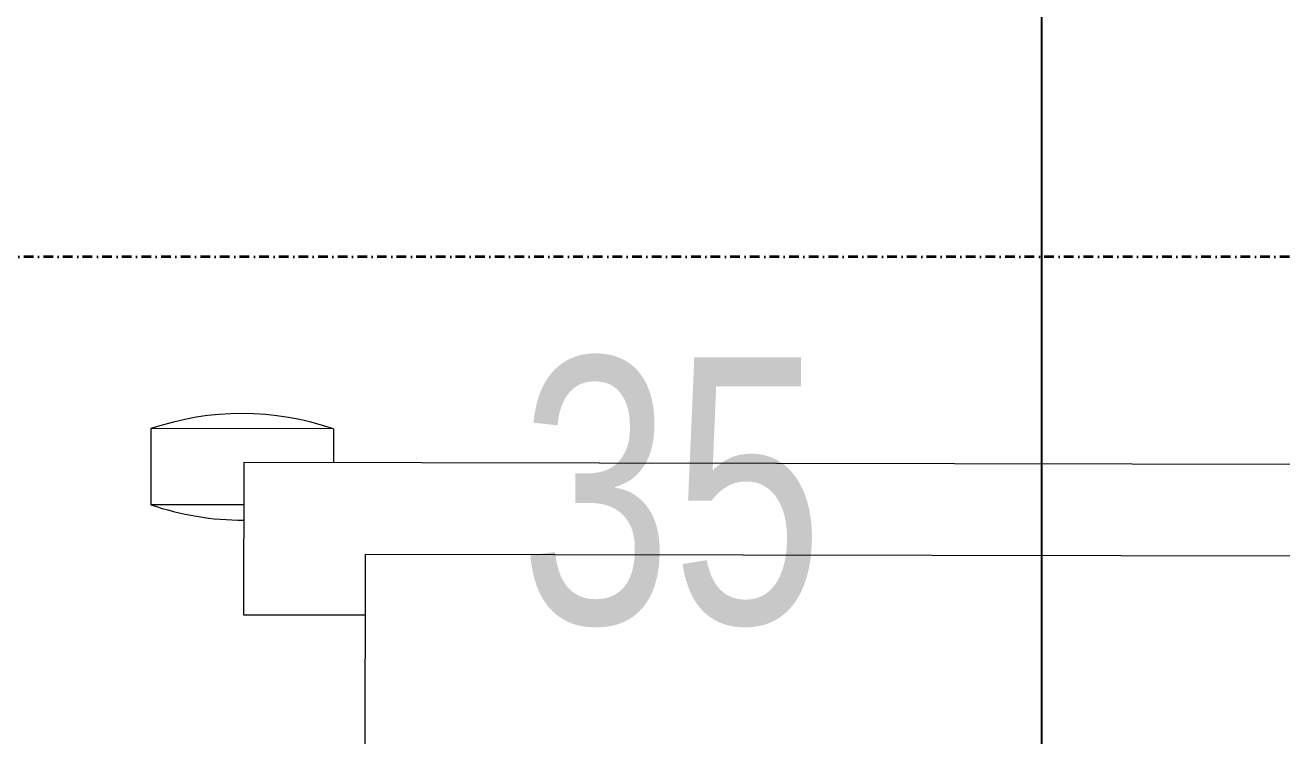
# Model space of a CAD drawing. Extents: x -12260 to 57327, y -29287 to 19916.
# Drawn here: x 37641.9 to 38054.9, y -5944.3 to -5710.7 of the extents above; entities that cross this region are included whole.
import ezdxf
from ezdxf import colors
from ezdxf.entities.mleader import LeaderData, LeaderLine
from ezdxf.math import Vec2, Vec3

# ---------------------------------------------------------------- set-up
doc = ezdxf.new("R2010")
doc.units = 0
doc.header["$LTSCALE"] = 0.25
doc.linetypes.add('DASHDOT', pattern=[25.4, 12.7, -6.35, 0, -6.35])
for name, color, linetype, lineweight in [('01-First Floor-FUR$0$72_EGR_EQP_TAG', 142, 'Continuous', 5), ('01-First Floor-FUR$0$LOADING', 253, 'Continuous', 5), ('01-First Floor-FUR$0$TME-MEDICAL EQUIPMENT', 42, 'Continuous', 13), ('E-LITE-CIRC', 6, 'Continuous', 25), ('E-LITE-CLNG-CNDT', 6, 'DASHDOT', 35), ('E-POWR-CLNG-CNDT', 6, 'DASHDOT', 35)]:
    doc.layers.add(name, color=color, linetype=linetype, lineweight=lineweight)
doc.layers.add('01-First Floor-FUR$0$FALSE CEILING', color=251, linetype='Continuous')
doc.styles.add('01-First Floor-FUR$0$X3G_ENTITY_257CFD', font='swisscl.ttf', dxfattribs={"height": 200})
doc.styles.add('DC_SIMPLEX', font='SIMPLEX.shx', dxfattribs={"width": 0.7})

# ---------------------------------------------------------------- blocks, each defined once
blk = doc.blocks.new('01-First Floor-FUR$0$workstation')
at = {"layer": '01-First Floor-FUR$0$LOADING'}
for p, q in [((2854.35, -994.87, 0), (2854.249, -1055.87, 0)), ((2858.252, -1053.877, 0), (2854.252, -1053.87, 0)), ((2858.244, -1058.877, 0), (2858.252, -1053.877, 0)), ((2854.249, -1055.87, 0), (2804.249, -1055.787, 0)), ((2858.246, -1057.488, 0), (2861.304, -1057.493, 0)), ((2861.3, -1059.993, 0), (2861.304, -1057.493, 0)), ((2800.244, -1058.781, 0), (2858.244, -1058.877, 0)), ((2855.3, -1059.983, 0), (2855.301, -1058.872, 0)), ((2855.3, -1059.983, 0), (2861.3, -1059.993, 0))]:
    blk.add_line(p, q, dxfattribs=at)
for centre, start, end in [((2858.289, -1066.238, 0), 70.9805, 90.2617), ((2858.314, -1051.238, 0), 250.9805, 288.8298)]:
    blk.add_arc(centre, 9.25, start, end, dxfattribs=at)
blk = doc.blocks.new('01-First Floor-FUR')
at = {"layer": '01-First Floor-FUR$0$FALSE CEILING', "linetype": 'Continuous'}
blk.add_line((37976, -6810), (37976, -2810), dxfattribs=at)
at = {"layer": '01-First Floor-FUR$0$TME-MEDICAL EQUIPMENT', "xscale": 10, "yscale": 10, "zscale": 10, "rotation": 180}
blk.add_blockref('01-First Floor-FUR$0$workstation', (66296.22, -16443.23, -0.1), dxfattribs=at)
at = {"layer": '01-First Floor-FUR$0$72_EGR_EQP_TAG', "insert": (37854.37, -5819.88, -0.09), "char_height": 87.473, "attachment_point": 2, "style": '01-First Floor-FUR$0$X3G_ENTITY_257CFD'}
blk.add_mtext('35', dxfattribs=at)
blk = doc.blocks.new('ARR0W')
at = {"color": 45}
blk.add_ellipse((0, 0), major_axis=(0.4, 0), ratio=0.4, dxfattribs=at)
at = {"color": 45, "ltscale": 0.5}
blk.add_solid([(-1.4, 0.1667), (-0.4, 0), (-1.4, -0.1667)], dxfattribs=at)

msp = doc.modelspace()

# ---------------------------------------------------------------- linework, layer by layer
at = {"layer": 'E-POWR-CLNG-CNDT', "elevation": -0.1}
msp.add_lwpolyline([(39212.92, -6146.51), (39033.54, -6146.51, -0.269223), (38968.41, -6108.7), (38806.23, -5824.7, 0.269223), (38741.1, -5786.89), (34826, -5786.89)], format="xyb", dxfattribs=at)

# ---------------------------------------------------------------- block references
at = {"layer": 'E-LITE-CLNG-CNDT'}
msp.add_blockref('01-First Floor-FUR', (0, 0), dxfattribs=at)

# ---------------------------------------------------------------- leaders
at = {"layer": 'E-LITE-CIRC'}
ml = msp.add_multileader_mtext('Standard', dxfattribs=at)
ml.set_content('{\\Fdc_el_romans|c0;\\W0.8;TO\\Fromans|c0; \\Fsimplex|c0;LP-F1/S29}', color=256, style='DC_SIMPLEX')
ml.set_leader_properties()
ml.set_arrow_properties(name='ARR0W')
ml.build(insert=Vec2(0, 0))
ml.multileader.update_dxf_attribs({"dogleg_length": 200, "arrow_head_size": 140, "scale": 100})
ctx = ml.context
ctx.base_point, ctx.scale, ctx.char_height, ctx.arrow_head_size, ctx.landing_gap_size, ctx.plane_origin, ctx.plane_x_axis, ctx.plane_y_axis = Vec3(35491.15, -5372.26, -0.1), 100, 200, 140, 140, Vec3(59687.62, -536.89, -0.1), Vec3(1, -0.000001, 0), Vec3(0.000001, 1, 0)
ctx.text_align_type = 2
notes = []
notes.append((ctx, [(1, (1, 1, 0), (37662.8, -5372.26, -0.1), (-1, 0.000001, 0), 108.79, [(0, [(38237.87, -5785.25, -0.1)], 0, [])])]))
ctx.mtext.insert, ctx.mtext.text_direction, ctx.mtext.rotation, ctx.mtext.alignment, ctx.mtext.flow_direction = Vec3(37414.01, -5238.93, -0.1), Vec3(1, -0.000001, 0), 6.283185, 3, 5
for ctx, leaders in notes:
    for number, flags, end, landing, length, lines in leaders:
        leader = LeaderData()
        leader.index, (leader.has_last_leader_line, leader.has_dogleg_vector, leader.attachment_direction) = number, flags
        leader.last_leader_point, leader.dogleg_vector, leader.dogleg_length = Vec3(end), Vec3(landing), length
        for number, points, colour, breaks in lines:
            line = LeaderLine()
            line.index, line.vertices, line.color, line.breaks = number, Vec3.list(points), colors.encode_raw_color(colour), breaks
            leader.lines.append(line)
        ctx.leaders.append(leader)

doc.saveas('drawing.dxf')
